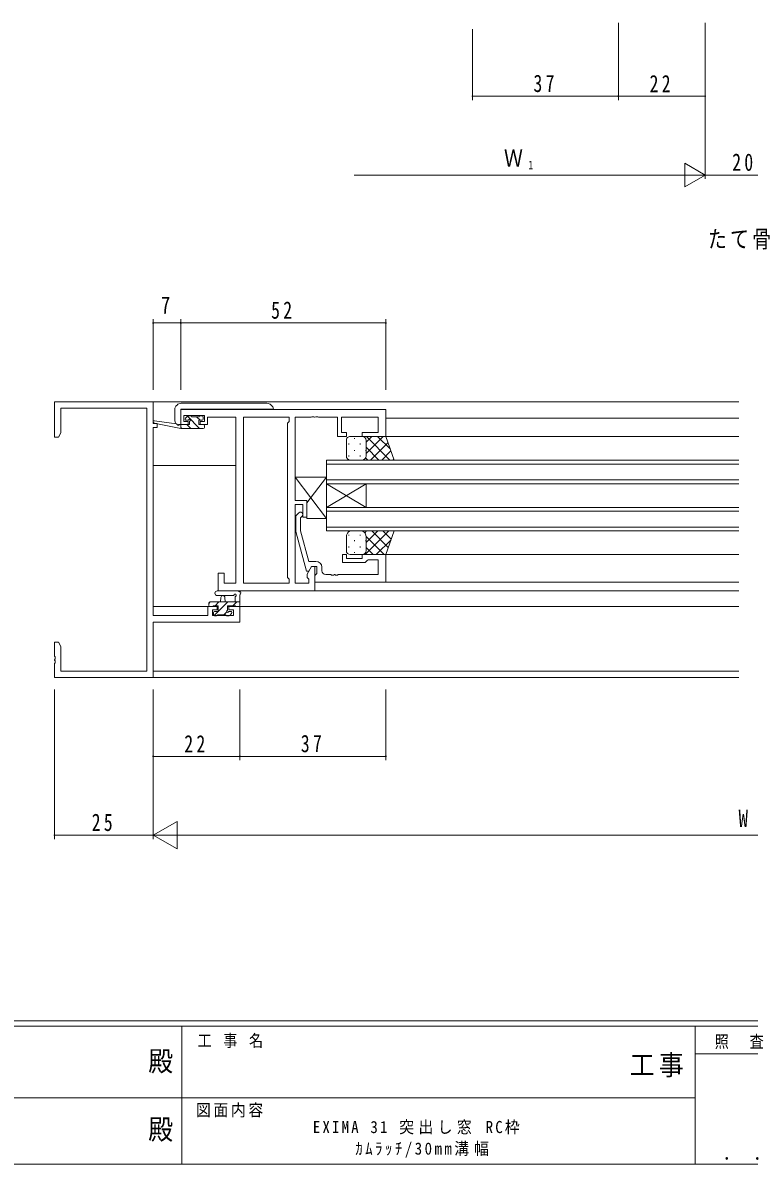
# Model space of a CAD drawing. Units: millimetres on the paper. Extents: x -397 to 397, y -282 to 282.
# Drawn here: x -49.2 to 135, y -282.1 to 7.6 of the extents above; entities that cross this region are included whole.
import ezdxf
from ezdxf.enums import TextEntityAlignment as Align

# ---------------------------------------------------------------- set-up
doc = ezdxf.new("R2010")
doc.units = ezdxf.units.MM
for name, color, linetype, lineweight in [('0-1_YKK_ZWAK', 7, 'Continuous', 18), ('0-3_YKK_11', 7, 'Continuous', 18), ('0-4_YKK_12', 2, 'Continuous', 18), ('0-5_YKK_13', 4, 'Continuous', 18), ('0-7_YKK_D', 6, 'Continuous', 18)]:
    doc.layers.add(name, color=color, linetype=linetype, lineweight=lineweight)
doc.layers.add('0-2_USER1', color=7, linetype='Continuous')
doc.styles.add('ＭＳ ゴシック', font='')
doc.styles.get('ＭＳ ゴシック').set_extended_font_data('MS Gothic')

msp = doc.modelspace()

# ---------------------------------------------------------------- linework, layer by layer
at = {"layer": '0-1_YKK_ZWAK'}
for p, q in [((376.092, -245.7), (-393.908, -245.7)), ((338.292, -247.1), (-393.908, -247.1)), ((-8.908, -247.1), (-8.908, -282.1)), ((121.292, -247.1), (121.292, -282.1)), ((189.476, -254.099), (121.292, -254.099)), ((-136.308, -265.299), (-7.508, -265.299)), ((-7.508, -265.299), (121.292, -265.299)), ((-393.908, -282.1), (338.292, -282.1))]:
    msp.add_line(p, q, dxfattribs=at)
at = {"layer": '0-3_YKK_11'}
for p, q in [((-41.158, -88.611), (-16.158, -88.611)), ((-41.158, -97.611), (-41.158, -88.611)), ((-16.158, -88.611), (-16.158, -94.111)), ((-17.788, -90.241), (-39.528, -90.241)), ((-39.528, -90.241), (-39.528, -96.52)), ((-17.788, -156.981), (-17.788, -90.241)), ((-9.158, -90.611), (42.842, -90.611)), ((-9.158, -94.411), (-9.158, -90.611)), ((-3.158, -92.111), (-8.358, -92.111)), ((6.772, -92.541), (18.342, -92.541)), ((6.772, -134.681), (6.772, -92.541)), ((6.772, -134.681), (6.772, -92.541)), ((19.842, -92.541), (19.842, -113.711)), ((30.642, -92.541), (25.8, -92.541)), ((40.912, -92.541), (31.642, -92.541)), ((40.912, -96.411), (40.912, -92.541)), ((42.842, -90.611), (42.842, -97.411)), ((-16.158, -95.111), (-16.158, -142.881)), ((17.912, -94.041), (17.912, -133.181)), ((36.842, -97.411), (36.842, -96.411)), ((36.842, -96.411), (40.912, -96.411)), ((42.842, -97.411), (36.842, -97.411)), ((19.842, -114.711), (19.842, -134.681)), ((20.042, -121.508), (22.749, -131.611)), ((23.321, -129.111), (21.242, -121.35)), ((42.842, -127.411), (36.842, -127.411)), ((42.842, -134.411), (42.842, -127.411)), ((25.142, -129.111), (23.321, -129.111)), ((31.842, -129.411), (37.642, -129.411)), ((0.342, -136.611), (0.342, -132.111)), ((24.842, -130.411), (24.842, -136.611)), ((26.642, -131.481), (26.642, -130.611)), ((40.912, -132.481), (30.8, -132.481)), ((24.842, -134.411), (42.842, -134.411)), ((24.842, -136.611), (0.342, -136.611)), ((3.042, -140.611), (5.842, -140.611)), ((5.842, -140.611), (5.842, -144.511)), ((-16.158, -142.881), (-2.258, -142.881)), ((-16.158, -144.511), (-16.158, -158.611)), ((5.842, -144.511), (-16.158, -144.511)), ((-41.158, -158.611), (-41.158, -155.07)), ((-16.158, -158.611), (-41.158, -158.611)), ((-39.528, -156.981), (-17.788, -156.981))]:
    msp.add_line(p, q, dxfattribs=at)
for points in [[(-8.358, -92.111), (-8.358, -93.611), (-7.258, -93.611), (-7.258, -94.411), (-9.158, -94.411)], [(4.842, -92.541), (-2.358, -92.541), (-2.358, -93.341), (-2.358, -94.411), (-4.258, -94.411), (-4.258, -93.611), (-3.158, -93.611), (-3.158, -92.111)], [(0.342, -132.111), (1.842, -132.111), (1.842, -134.681), (4.842, -134.681), (4.842, -92.541)], [(18.342, -92.541), (18.342, -93.611), (17.912, -94.041)], [(25.8, -92.541), (25.617, -92.421), (25.067, -92.421), (24.884, -92.541), (24.8, -92.541), (24.617, -92.421), (24.067, -92.421), (23.884, -92.541), (19.842, -92.541)], [(31.642, -92.541), (31.642, -96.411), (32.842, -96.411), (32.842, -97.411), (30.642, -97.411), (30.642, -92.541)], [(-16.158, -94.111), (-15.158, -94.111), (-15.158, -95.111), (-16.158, -95.111)], [(-39.528, -96.52), (-40.158, -97.611), (-41.158, -97.611)], [(19.842, -113.711), (22.842, -113.711), (22.842, -117.911), (21.842, -117.911), (21.842, -114.711), (19.842, -114.711)], [(20.818, -116.787), (20.042, -117.563), (20.042, -121.508)], [(21.242, -121.35), (21.242, -118.06), (21.666, -117.635)], [(36.842, -127.411), (36.842, -128.411), (32.842, -128.411), (32.842, -127.411), (31.842, -127.411), (31.842, -129.411)], [(37.642, -129.411), (38.142, -128.911), (38.342, -128.711), (40.912, -128.711), (40.912, -132.481)], [(17.912, -133.181), (18.342, -133.611), (18.342, -134.681), (6.772, -134.681)], [(19.842, -134.681), (23.342, -134.681), (23.342, -133.611), (22.912, -133.181), (22.912, -132.369), (24.042, -130.411), (24.842, -130.411)], [(22.749, -131.611), (23.349, -131.611), (24.042, -130.411), (25.342, -130.411), (25.342, -132.211), (25.142, -132.411), (24.842, -132.711), (24.842, -134.411)], [(30.8, -132.481), (30.617, -132.601), (30.067, -132.601), (29.884, -132.481), (29.8, -132.481), (29.617, -132.601), (29.067, -132.601), (28.884, -132.481), (27.642, -132.481)], [(-2.258, -142.881), (-2.258, -140.611), (0.042, -140.611), (0.042, -141.411), (-1.058, -141.411), (-1.058, -142.881), (4.212, -142.881), (4.212, -141.411), (3.042, -141.411), (3.042, -140.611)], [(-41.158, -155.07), (-41.038, -154.886), (-41.038, -154.337), (-41.158, -154.153), (-41.158, -154.07), (-41.038, -153.886), (-41.038, -153.337), (-41.158, -153.153), (-41.158, -149.611), (-40.158, -149.611), (-39.528, -150.703), (-39.528, -156.981)]]:
    msp.add_lwpolyline(points, dxfattribs=at)
for centre, radius, start, end in [((21.242, -117.211), 0.6, 314.99999, 135.00001), ((25.142, -130.611), 1.5, 0.00001, 89.99999), ((27.642, -131.481), 1, 180.00001, 269.99999)]:
    msp.add_arc(centre, radius, start, end, dxfattribs=at)
at = {"layer": '0-4_YKK_12'}
for p, q in [((-16.458, -88.611), (132.342, -88.611)), ((42.842, -92.812), (132.342, -92.812)), ((132.342, -97.412), (42.342, -97.411)), ((27.842, -103.411), (27.842, -109.411)), ((132.342, -103.411), (27.842, -103.411)), ((-16.158, -104.811), (4.842, -104.811)), ((27.842, -104.411), (132.342, -104.411)), ((132.342, -108.411), (27.842, -108.411)), ((27.842, -115.411), (37.842, -109.411)), ((27.842, -109.411), (37.842, -115.411)), ((27.842, -109.411), (27.842, -115.411)), ((27.842, -109.411), (132.342, -109.411)), ((37.842, -109.411), (37.842, -115.411)), ((27.842, -115.411), (27.842, -121.411)), ((132.342, -115.411), (27.842, -115.411)), ((27.842, -116.411), (132.342, -116.411)), ((132.342, -120.411), (27.842, -120.411)), ((27.842, -121.411), (132.342, -121.411)), ((42.342, -127.411), (132.342, -127.411)), ((24.842, -134.411), (132.342, -134.411)), ((24.542, -136.612), (132.342, -136.612)), ((-16.158, -140.611), (0.342, -140.611)), ((2.742, -140.611), (132.342, -140.611)), ((-16.458, -158.611), (132.342, -158.611)), ((-16.158, -156.981), (132.342, -156.981))]:
    msp.add_line(p, q, dxfattribs=at)
at = {"layer": '0-5_YKK_13'}
for p, q in [((-10.365, -89.718), (-10.212, -89.565)), ((-10.212, -89.565), (-10.098, -89.451)), ((-2.28, -89.011), (12.72, -89.011)), ((13.781, -89.451), (14.049, -89.718)), ((-10.658, -90.538), (-10.658, -90.426)), ((-10.658, -93.411), (-10.658, -90.538)), ((-1.658, -90.511), (-9.158, -90.511)), ((-9.158, -93.411), (-9.158, -90.511)), ((-7.47, -92.299), (-7.97, -92.799)), ((-4.376, -95.411), (-7.479, -92.308)), ((-6.658, -92.211), (-7.258, -92.211)), ((-4.458, -92.411), (-6.458, -92.411)), ((-4.231, -93.311), (-5.131, -92.411)), ((-3.758, -92.211), (-4.258, -92.211)), ((-3.458, -93.011), (-3.458, -92.511)), ((13.342, -90.511), (0.342, -90.511)), ((14.342, -90.511), (13.342, -90.511)), ((14.342, -90.426), (14.342, -90.511)), ((14.342, -90.611), (14.342, -90.511)), ((-9.156, -95.411), (-15.917, -94.005)), ((-10.27, -94.238), (-15.812, -93.415)), ((-9.244, -94.411), (-9.658, -94.411)), ((-9.156, -94.411), (-9.243, -94.397)), ((-9.156, -95.411), (-9.156, -94.411)), ((-6.958, -94.411), (-9.156, -94.411)), ((-8.866, -95.411), (-9.156, -95.122)), ((-3.458, -95.411), (-9.156, -95.411)), ((-7.758, -93.311), (-7.419, -93.311)), ((-6.621, -95.411), (-7.621, -94.411)), ((-6.958, -93.772), (-6.958, -94.411)), ((-4.558, -93.311), (-3.758, -93.311)), ((-4.558, -94.411), (-4.558, -93.311)), ((-3.458, -94.411), (-4.558, -94.411)), ((-3.158, -95.111), (-3.158, -94.711)), ((32.842, -102.411), (32.842, -98.411)), ((33.842, -97.411), (36.842, -97.411)), ((34.922, -97.831), (34.922, -98.031)), ((42.842, -97.412), (36.842, -97.411)), ((37.842, -98.904), (39.335, -97.411)), ((37.842, -101.733), (42.163, -97.412)), ((37.842, -98.411), (37.842, -102.012)), ((37.842, -98.411), (37.842, -102.412)), ((43.915, -103.412), (37.915, -97.411)), ((44.008, -100.676), (40.743, -97.411)), ((44.985, -103.412), (42.842, -97.412)), ((33.507, -99.246), (33.507, -99.446)), ((34.922, -100.861), (34.922, -101.061)), ((36.337, -99.246), (36.337, -99.446)), ((37.752, -100.861), (37.752, -101.061)), ((41.086, -103.412), (37.842, -100.167)), ((38.991, -103.412), (43.408, -98.995)), ((41.82, -103.412), (44.152, -101.08)), ((33.507, -102.276), (33.507, -102.476)), ((36.842, -103.412), (33.842, -103.411)), ((36.337, -102.276), (36.337, -102.476)), ((36.842, -103.412), (44.985, -103.412)), ((38.258, -103.412), (37.726, -102.879)), ((44.648, -103.412), (44.896, -103.164)), ((27.842, -107.711), (19.842, -107.711)), ((27.842, -118.211), (19.842, -107.711)), ((19.842, -107.711), (19.842, -113.711)), ((27.842, -107.711), (22.842, -114.274)), ((27.842, -118.211), (27.842, -107.711)), ((19.842, -113.711), (22.842, -113.711)), ((22.842, -113.711), (22.842, -118.211)), ((22.842, -118.211), (27.842, -118.211)), ((36.842, -121.411), (33.842, -121.412)), ((36.842, -121.411), (44.985, -121.411)), ((37.496, -121.878), (37.962, -121.411)), ((37.619, -127.412), (43.619, -121.411)), ((37.842, -124.36), (40.79, -121.411)), ((43.485, -125.61), (39.287, -121.411)), ((44.23, -123.525), (42.116, -121.411)), ((44.985, -121.411), (42.842, -127.411)), ((44.974, -121.441), (44.944, -121.411)), ((32.842, -122.911), (32.842, -126.412)), ((33.507, -122.547), (33.507, -122.347)), ((34.922, -123.962), (34.922, -123.762)), ((36.337, -122.547), (36.337, -122.347)), ((37.752, -123.962), (37.752, -123.762)), ((42.459, -127.411), (37.842, -122.795)), ((37.842, -126.412), (37.842, -122.912)), ((40.447, -127.412), (44.172, -123.687)), ((33.507, -125.577), (33.507, -125.377)), ((33.842, -127.412), (36.842, -127.412)), ((34.922, -126.992), (34.922, -126.792)), ((36.337, -125.577), (36.337, -125.377)), ((42.842, -127.411), (36.842, -127.412)), ((37.752, -126.826), (37.752, -126.792)), ((39.631, -127.412), (37.842, -125.623)), ((0.114, -136.611), (5.276, -136.611)), ((0.114, -137.811), (4.075, -137.814)), ((0.942, -139.411), (1.044, -138.267)), ((2.142, -139.411), (2.04, -138.267)), ((4.642, -138.231), (4.642, -139.411)), ((5.842, -140.311), (5.842, -137.631)), ((-2.058, -139.771), (-1.698, -139.411)), ((-2.058, -139.711), (-2.058, -140.311)), ((5.842, -139.411), (-1.758, -139.411)), ((-1.758, -140.611), (-1.158, -140.611)), ((-0.958, -140.411), (0.342, -140.411)), ((-0.682, -142.885), (2.792, -139.411)), ((0.342, -141.811), (-0.558, -141.811)), ((-0.453, -140.411), (0.547, -139.411)), ((0.342, -140.411), (0.342, -141.811)), ((1.737, -142.711), (2.521, -141.928)), ((2.742, -140.411), (4.742, -140.411)), ((2.742, -141.351), (2.742, -140.411)), ((3.542, -141.811), (3.203, -141.811)), ((4.037, -140.411), (5.037, -139.411)), ((4.942, -140.611), (5.542, -140.611)), ((-0.858, -142.111), (-0.858, -142.611)), ((-0.558, -142.911), (-0.058, -142.911)), ((0.142, -142.711), (2.242, -142.711)), ((2.442, -142.911), (3.042, -142.911)), ((3.254, -142.824), (3.754, -142.324))]:
    msp.add_line(p, q, dxfattribs=at)
for points in [[(-9.037, -89.011), (-8.987, -89.011), (-2.28, -89.011)], [(0.342, -90.511), (0.049, -90.511), (-0.614, -90.511), (-0.658, -90.511), (-1.658, -90.511)], [(-9.158, -93.411), (-9.158, -94.411), (-9.244, -94.411)]]:
    msp.add_lwpolyline(points, dxfattribs=at)
for centre, radius, start, end in [((-9.658, -90.426), 1, 135, 180), ((-9.037, -90.511), 1.5, 90, 135), ((12.72, -90.511), 1.5, 45, 90), ((13.342, -90.426), 1, 0, 45), ((-7.258, -92.511), 0.3, 90, 135), ((-6.658, -92.411), 0.2, 0, 90), ((-4.258, -92.411), 0.2, 90, 180), ((-3.758, -92.511), 0.3, 0, 90), ((-15.856, -93.711), 0.3, 81.55064, 258.25019), ((-9.658, -93.411), 1, 180, 270), ((-10.314, -94.535), 0.3, 21.55064, 81.55064), ((-9.756, -94.314), 0.3, 201.55064, 320.80246), ((-9.291, -94.694), 0.3, 80.80246, 140.80246), ((-7.758, -93.011), 0.3, 135, 270), ((-7.419, -93.011), 0.3, 270, 326.94427), ((-6.958, -93.311), 0.25, 303.05573, 146.94427), ((-6.658, -93.772), 0.3, 123.05573, 180), ((-3.758, -93.011), 0.3, 270, 0), ((-3.458, -94.711), 0.3, 0, 90), ((-3.458, -95.111), 0.3, 270, 0), ((33.842, -98.411), 1, 89.9999, 179.9999), ((36.842, -98.411), 1, 359.9999, 89.9999), ((33.842, -102.411), 1, 179.9999, 269.9999), ((36.842, -102.412), 1, 269.9999, 359.9999), ((34.374, -122.85), 1.534, 110.30881, 182.3117), ((36.31, -122.85), 1.534, 357.68843, 69.69136), ((33.842, -126.412), 1, 180.0001, 270.0001), ((36.842, -126.412), 1, 270.0001, 0.0001), ((0.114, -137.211), 0.6, 89.95977, 269.95977), ((1.542, -138.311), 0.5, 5.09207, 174.90793), ((4.075, -137.514), 0.3, 269.95977, 340.81024), ((4.642, -137.711), 0.3, 300, 160.81024), ((4.942, -138.231), 0.3, 120, 180), ((5.276, -136.911), 0.3, 40.52878, 90), ((5.732, -136.522), 0.3, 220.52878, 280.52878), ((5.842, -137.111), 0.3, 300, 100.52878), ((6.142, -137.631), 0.3, 120, 180), ((-1.758, -139.711), 0.3, 90, 180), ((-1.758, -140.311), 0.3, 180, 270), ((-1.158, -140.411), 0.2, 270, 0), ((-0.558, -142.111), 0.3, 90, 180), ((2.742, -141.811), 0.25, 123.05573, 326.94427), ((2.442, -141.351), 0.3, 303.05573, 0), ((3.203, -142.111), 0.3, 90, 146.94427), ((3.542, -142.111), 0.3, 315, 90), ((4.942, -140.411), 0.2, 180, 270), ((5.542, -140.311), 0.3, 270, 0), ((-0.558, -142.611), 0.3, 180, 270), ((-0.058, -142.711), 0.2, 270, 0), ((2.442, -142.711), 0.2, 180, 270), ((3.042, -142.611), 0.3, 270, 315)]:
    msp.add_arc(centre, radius, start, end, dxfattribs=at)
at = {"layer": '0-7_YKK_D'}
for p, q in [((64.842, 5.923), (64.842, -12.077)), ((101.842, 7.553), (101.842, -12.077)), ((101.842, 5.923), (101.842, -12.077)), ((123.842, 7.553), (123.842, -12.077)), ((123.842, 7.553), (123.842, -32.077)), ((123.842, 7.553), (123.842, -32.077)), ((64.842, -11.077), (101.842, -11.077)), ((123.842, -11.077), (101.842, -11.077)), ((118.646, -28.077), (118.646, -34.077)), ((123.842, -31.077), (118.646, -28.077)), ((117.842, -31.077), (34.842, -31.077)), ((123.842, -31.077), (113.45, -31.077)), ((123.842, -31.077), (118.646, -34.077)), ((143.842, -31.077), (123.842, -31.077)), ((-16.158, -85.611), (-16.158, -67.611)), ((-16.158, -68.611), (-9.158, -68.611)), ((-9.158, -85.611), (-9.158, -67.611)), ((-9.158, -85.611), (-9.158, -67.611)), ((-9.158, -68.611), (42.842, -68.611)), ((42.842, -85.611), (42.842, -67.611)), ((-41.158, -161.611), (-41.158, -199.611)), ((-16.158, -161.611), (-16.158, -199.611)), ((-16.158, -161.611), (-16.158, -199.611)), ((-16.158, -161.611), (-16.158, -179.611)), ((5.842, -161.611), (5.842, -179.611)), ((5.842, -161.611), (5.842, -179.611)), ((42.842, -161.611), (42.842, -179.611)), ((-16.158, -178.611), (5.842, -178.611)), ((5.842, -178.611), (42.842, -178.611)), ((-16.158, -198.611), (-10.096, -195.111)), ((-10.096, -202.111), (-10.096, -195.111)), ((-41.158, -198.611), (-16.158, -198.611)), ((-16.158, -198.611), (-4.034, -198.611)), ((-16.158, -198.611), (-10.096, -202.111)), ((276.842, -198.611), (-9.158, -198.611))]:
    msp.add_line(p, q, dxfattribs=at)
for centre, start, end in [((64.842, -11.077), 0, 180), ((64.842, -11.077), 180, 0), ((101.842, -11.077), 0, 180), ((101.842, -11.077), 0, 180), ((101.842, -11.077), 180, 0), ((101.842, -11.077), 180, 0), ((123.842, -11.077), 0, 180), ((123.842, -11.077), 180, 0), ((-16.158, -68.611), 0, 180), ((-16.158, -68.611), 180, 0), ((-9.158, -68.611), 0, 180), ((-9.158, -68.611), 0, 180), ((-9.158, -68.611), 180, 0), ((-9.158, -68.611), 180, 0), ((42.842, -68.611), 0, 180), ((42.842, -68.611), 180, 0), ((-16.158, -178.611), 0, 180), ((-16.158, -178.611), 180, 0), ((5.842, -178.611), 0, 180), ((5.842, -178.611), 0, 180), ((5.842, -178.611), 180, 0), ((5.842, -178.611), 180, 0), ((42.842, -178.611), 0, 180), ((42.842, -178.611), 180, 0), ((-41.158, -198.611), 0, 180), ((-41.158, -198.611), 180, 0)]:
    msp.add_arc(centre, 0.106, start, end, dxfattribs=at)

# ---------------------------------------------------------------- texts
at = {"layer": '0-1_YKK_ZWAK', "style": 'ＭＳ ゴシック', "width": 0.9}
for p in [(-17.39, -260.056), (-17.39, -277.378)]:
    msp.add_text('殿', height=5.132, dxfattribs=at).set_placement(p, align=Align.BOTTOM_LEFT)
at = {"layer": '0-1_YKK_ZWAK', "attachment_point": 7, "style": 'ＭＳ ゴシック'}
for s, insert, char_height in [('\\T1.22;\\W0.85;工\\~事\\~名', (-4.896, -252.633), 3.079), ('\\T1.24;\\W0.85;照\\~\\~査', (126.281, -252.88), 3.079), ('\\T1.17;\\W0.9;工事', (104.723, -260.056), 5.132), ('\\T1.17;\\W0.9;図面内容', (-5.291, -270.248), 3.079), ('\\T1.24;\\W0.85;\\~．\\~．', (125.747, -281.046), 3.592)]:
    msp.add_mtext(s, dxfattribs=dict(at, insert=insert, char_height=char_height))
at = {"layer": '0-2_USER1', "attachment_point": 7, "style": 'ＭＳ ゴシック'}
for s, insert, char_height in [('\\T1.17;\\W0.8;たて骨', (124.547, -49.975), 4.399), ('\\T1.29;\\W0.9;EXIMA\\~31\\~突出し窓\\~RC枠', (24.349, -274.549), 3.079), ('\\T1.33;\\W0.9;ｶﾑﾗｯﾁ/30mm溝幅', (35.109, -280.425), 3.079)]:
    msp.add_mtext(s, dxfattribs=dict(at, insert=insert, char_height=char_height))
at = {"layer": '0-7_YKK_D', "color": 7, "style": 'ＭＳ ゴシック', "width": 0.8}
for s, height, p in [('Ｗ', 4.399, (72.809, -30.277)), ('1', 2.199, (79.046, -30.277)), ('7', 4.399, (-14.205, -67.611)), ('W', 4.399, (132.307, -197.811))]:
    msp.add_text(s, height=height, dxfattribs=at).set_placement(p, align=Align.BOTTOM_LEFT)
at = {"layer": '0-7_YKK_D', "color": 7, "char_height": 4.399, "attachment_point": 7, "style": 'ＭＳ ゴシック'}
for s, insert in [('\\T1.37;\\W0.75;37', (80.296, -10.077)), ('\\T1.37;\\W0.75;22', (109.747, -10.077)), ('\\T1.37;\\W0.75;20', (130.699, -30.077)), ('\\T1.37;\\W0.75;52', (13.76, -67.611)), ('\\T1.37;\\W0.75;22', (-8.253, -177.611)), ('\\T1.37;\\W0.75;37', (21.296, -177.611)), ('\\T1.37;\\W0.75;25', (-31.74, -197.611))]:
    msp.add_mtext(s, dxfattribs=dict(at, insert=insert))

doc.saveas('drawing.dxf')
